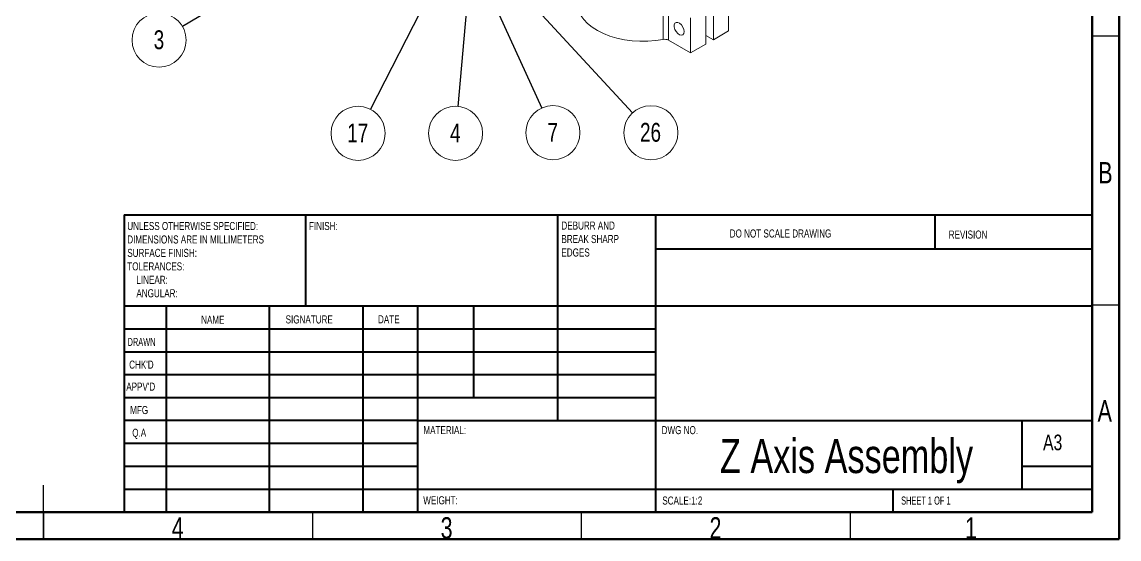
# Model space of a CAD drawing. Header units: millimetres. Extents: x 15 to 415, y 5 to 292.
# Drawn here: x 211 to 415, y 5 to 101.1 of the extents above; entities that cross this region are included whole.
import ezdxf

# ---------------------------------------------------------------- set-up
doc = ezdxf.new("R2010")
doc.units = ezdxf.units.MM
doc.styles.add('SLDTEXTSTYLE0', font='TXT', dxfattribs={"width": 0.686449})
doc.styles.add('SLDTEXTSTYLE1', font='TXT', dxfattribs={"width": 0.75})
doc.styles.add('SLDTEXTSTYLE2', font='TXT', dxfattribs={"width": 0.6875})
doc.dimstyles.new('SLDDIMSTYLE0', dxfattribs={"dimtxt": 0.18, "dimasz": 1.016, "dimexe": 0, "dimexo": 0.0625, "dimgap": 0, "dimtad": 0, "dimtih": 1, "dimtoh": 1, "dimdec": 0, "dimrnd": 1e-09, "dimzin": 0, "dimdsep": 46, "dimtxsty": 'Standard', "dimblk1": 'DOT', "dimblk2": 'DOT', "dimsah": 1, "dimcen": 0.09, "dimadec": 0, "dimazin": 0, "dimtfac": 1.016, "dimtdec": 0, "dimtofl": 0, "dimtmove": 0, "dimatfit": 3, "dimldrblk": 'DOT', "dimfxl": 1, "dimfrac": 2, "dimtolj": 1, "dimtzin": 0, "dimarcsym": 0})
doc.dimstyles.new('SLDDIMSTYLE1', dxfattribs={"dimtxt": 0.18, "dimasz": 3.302, "dimexe": 0, "dimexo": 0.0625, "dimgap": 0, "dimtad": 0, "dimtih": 1, "dimtoh": 1, "dimdec": 0, "dimrnd": 1e-09, "dimzin": 0, "dimdsep": 46, "dimtxsty": 'Standard', "dimsah": 1, "dimcen": 0.09, "dimadec": 0, "dimazin": 0, "dimtfac": 3.302, "dimtdec": 0, "dimtofl": 0, "dimtmove": 0, "dimatfit": 3, "dimfxl": 1, "dimfrac": 2, "dimtolj": 1, "dimtzin": 0, "dimarcsym": 0})

# ---------------------------------------------------------------- blocks, each defined once
blk = doc.blocks.new('SW_NOTE_0')
at = {"color": 0, "linetype": 'Continuous', "lineweight": 0, "char_height": 1.5, "attachment_point": 1, "style": 'SLDTEXTSTYLE1'}
for s, insert in [('UNLESS OTHERWISE SPECIFIED:', (0, 1.93)), ('DIMENSIONS ARE IN MILLIMETERS', (0, -0.57)), ('SURFACE FINISH:', (0, -3.07)), ('TOLERANCES:', (0, -5.57)), ('LINEAR:', (1.69, -8.07)), ('ANGULAR:', (1.69, -10.57))]:
    blk.add_mtext(s, dxfattribs=dict(at, insert=insert))
blk = doc.blocks.new('SW_NOTE_1')
at = {"color": 0, "linetype": 'Continuous', "lineweight": 0, "char_height": 1.5, "attachment_point": 1, "style": 'SLDTEXTSTYLE1'}
for s, insert in [('DEBURR AND', (0, 1.93)), ('BREAK SHARP', (0, -0.57)), ('EDGES', (0, -3.07))]:
    blk.add_mtext(s, dxfattribs=dict(at, insert=insert))
blk = doc.blocks.new('SW_NOTE_12')
at = {"color": 0, "linetype": 'Continuous', "lineweight": 0}
blk.add_circle((2.09, -4.57), 5.03, dxfattribs=at)
at = {"color": 0, "linetype": 'Continuous', "lineweight": 0, "insert": (2.06, -2.75), "char_height": 3.5, "attachment_point": 2, "style": 'SLDTEXTSTYLE1'}
blk.add_mtext('7', dxfattribs=at)
blk = doc.blocks.new('_DOT')
at = {"color": 0, "linetype": 'ByBlock', "lineweight": -2}
blk.add_line((-0.5, 0), (-1, 0), dxfattribs=at)
at = {"color": 0, "linetype": 'ByBlock', "const_width": 0.5}
blk.add_lwpolyline([(-0.25, 0, 1), (0.25, 0, 1)], format="xyb", close=True, dxfattribs=at)
blk = doc.blocks.new('SW_NOTE_13')
at = {"color": 0, "linetype": 'Continuous', "lineweight": 0}
blk.add_circle((-0.44, -5.01), 5.03, dxfattribs=at)
at = {"color": 0, "linetype": 'Continuous', "lineweight": 0, "insert": (-0.48, -3.19), "char_height": 3.5, "attachment_point": 2, "style": 'SLDTEXTSTYLE1'}
blk.add_mtext('4', dxfattribs=at)
blk = doc.blocks.new('SW_NOTE_22')
at = {"color": 0, "linetype": 'Continuous', "lineweight": 0}
blk.add_circle((-4.33, -2.56), 5.03, dxfattribs=at)
at = {"color": 0, "linetype": 'Continuous', "lineweight": 0, "insert": (-4.36, -0.74), "char_height": 3.5, "attachment_point": 2, "style": 'SLDTEXTSTYLE1'}
blk.add_mtext('3', dxfattribs=at)
blk = doc.blocks.new('SW_NOTE_25')
at = {"color": 0, "linetype": 'Continuous', "lineweight": 0}
blk.add_circle((-2.28, -4.48), 5.03, dxfattribs=at)
at = {"color": 0, "linetype": 'Continuous', "lineweight": 0, "insert": (-2.35, -2.66), "char_height": 3.5, "attachment_point": 2, "style": 'SLDTEXTSTYLE1'}
blk.add_mtext('17', dxfattribs=at)
blk = doc.blocks.new('SW_NOTE_30')
at = {"color": 0, "linetype": 'Continuous', "lineweight": 0}
blk.add_circle((3.41, -3.7), 5.03, dxfattribs=at)
at = {"color": 0, "linetype": 'Continuous', "lineweight": 0, "insert": (3.34, -1.87), "char_height": 3.5, "attachment_point": 2, "style": 'SLDTEXTSTYLE1'}
blk.add_mtext('26', dxfattribs=at)

msp = doc.modelspace()

# ---------------------------------------------------------------- linework, layer by layer
at = {"color": 7, "linetype": 'Continuous', "lineweight": 60}
for p, q in [((415, 292), (415, 5)), ((410, 287), (410, 10)), ((410, 10), (20, 10)), ((415, 5), (15, 5))]:
    msp.add_line(p, q, dxfattribs=at)
at = {"color": 7, "linetype": 'Continuous', "lineweight": 15}
for p, q in [((330.21, 97.84), (330.21, 104.37)), ((331.22, 104.23), (331.22, 97.7)), ((339.56, 104.31), (339.56, 97.78)), ((342.39, 105.94), (342.39, 99.41)), ((338.15, 103.5), (338.15, 96.96)), ((335.32, 101.86), (335.32, 95.33)), ((338.15, 98.6), (339.56, 97.78)), ((339.56, 97.78), (342.39, 99.41)), ((335.32, 95.33), (331.22, 97.7)), ((335.32, 95.33), (338.15, 96.96))]:
    msp.add_line(p, q, dxfattribs=at)
at = {"color": 7, "linetype": 'Continuous', "lineweight": 30}
for p, q in [((410, 98.5), (415, 98.5)), ((410, 48.5), (415, 48.5)), ((215, 5), (215, 15)), ((215, 10), (215, 5)), ((265, 10), (265, 5)), ((315, 10), (315, 5)), ((365, 10), (365, 5))]:
    msp.add_line(p, q, dxfattribs=at)
at = {"color": 7, "linetype": 'Continuous', "lineweight": 40}
for p, q in [((230, 65.25), (410, 65.25)), ((230, 65.25), (230, 10)), ((263.8, 48.25), (263.8, 65.25)), ((310.6, 65.25), (310.6, 27)), ((328.8, 65.25), (328.8, 10)), ((380.8, 58.88), (380.8, 65.25)), ((410, 58.88), (328.8, 58.88)), ((410, 48.25), (230, 48.25)), ((237.8, 48.25), (237.8, 10)), ((256.99, 48.25), (256.99, 10)), ((274.4, 48.25), (274.4, 10)), ((284.6, 10), (284.6, 48.25)), ((295, 31.25), (295, 48.25)), ((328.8, 44), (230, 44)), ((328.8, 39.75), (230, 39.75)), ((328.8, 35.5), (230, 35.5)), ((328.8, 31.25), (230, 31.25)), ((284.6, 27), (230, 27)), ((284.6, 27), (410, 27)), ((397, 14.25), (397, 27)), ((284.6, 22.75), (230, 22.75)), ((284.6, 18.5), (230, 18.5)), ((410, 18.5), (397, 18.5)), ((230, 14.25), (410, 14.25)), ((373, 10), (373, 14.25))]:
    msp.add_line(p, q, dxfattribs=at)
at = {"color": 7, "linetype": 'Continuous', "lineweight": 15, "flags": 128}
for points in [[(330.21, 97.84), (328.79, 97.63), (327.35, 97.52), (325.89, 97.51), (324.44, 97.6), (323.01, 97.79), (321.64, 98.08), (320.34, 98.46), (319.13, 98.93), (318.02, 99.48), (317.04, 100.1), (316.19, 100.79), (315.49, 101.53), (314.95, 102.31), (314.57, 103.12)], [(334.12, 99.29), (334.06, 99.71), (333.88, 100.14), (333.61, 100.54), (333.29, 100.83), (332.95, 100.99), (332.65, 100.99), (332.42, 100.83), (332.3, 100.54), (332.3, 100.15), (332.42, 99.71), (332.65, 99.29), (332.95, 98.95), (333.29, 98.72), (333.61, 98.63), (333.88, 98.71), (334.06, 98.94), (334.12, 99.29)]]:
    msp.add_lwpolyline(points, dxfattribs=at)
at = {"color": 7, "linetype": 'Continuous', "lineweight": 15}
msp.add_arc((330.51, 96.32), 1.55, 62.7421, 101.3926, dxfattribs=at)

# ---------------------------------------------------------------- block references
at = {"color": 7, "linetype": 'Continuous', "lineweight": 0}
for name, p in [('SW_NOTE_22', (240.83, 100.27)), ('SW_NOTE_25', (275.79, 84.87)), ('SW_NOTE_13', (292.06, 85.4)), ('SW_NOTE_12', (307.64, 85.08)), ('SW_NOTE_30', (324.54, 84.2)), ('SW_NOTE_0', (230.59, 61.99)), ('SW_NOTE_1', (311.31, 62.07))]:
    msp.add_blockref(name, p, dxfattribs=at)

# ---------------------------------------------------------------- texts
for s, insert, char_height, attachment_point, style in [('B', (412.47, 75.06), 3.97, 2, 'SLDTEXTSTYLE1'), ('FINISH:', (264.37, 63.92), 1.5, 1, 'SLDTEXTSTYLE1'), ('DO NOT SCALE DRAWING', (342.61, 62.53), 1.5, 1, 'SLDTEXTSTYLE1'), ('REVISION', (383.33, 62.33), 1.5, 1, 'SLDTEXTSTYLE1'), ('NAME', (244.32, 46.5), 1.5, 1, 'SLDTEXTSTYLE1'), ('SIGNATURE', (260.03, 46.56), 1.5, 1, 'SLDTEXTSTYLE1'), ('DATE', (277.21, 46.58), 1.5, 1, 'SLDTEXTSTYLE1'), ('DRAWN', (230.64, 42.38), 1.5, 1, 'SLDTEXTSTYLE0'), ("CHK'D", (230.94, 38.16), 1.5, 1, 'SLDTEXTSTYLE1'), ("APPV'D", (230.4, 34.07), 1.5, 1, 'SLDTEXTSTYLE1'), ('A', (412.34, 30.81), 3.97, 2, 'SLDTEXTSTYLE1'), ('MFG', (231.12, 29.72), 1.5, 1, 'SLDTEXTSTYLE1'), ('Q.A', (231.51, 25.5), 1.5, 1, 'SLDTEXTSTYLE1'), ('MATERIAL:', (285.65, 25.99), 1.5, 1, 'SLDTEXTSTYLE1'), ('DWG NO.', (329.95, 25.99), 1.5, 1, 'SLDTEXTSTYLE1'), ('Z Axis Assembly', (364.32, 23.61), 6.35, 2, 'SLDTEXTSTYLE1'), ('A3', (400.87, 24.41), 2.91, 1, 'SLDTEXTSTYLE1'), ('WEIGHT:', (285.62, 12.95), 1.499, 1, 'SLDTEXTSTYLE1'), ('SCALE:1:2', (330.07, 12.9), 1.5, 1, 'SLDTEXTSTYLE1'), ('SHEET 1 OF 1', (374.48, 12.9), 1.5, 1, 'SLDTEXTSTYLE2'), ('4', (239.96, 9.06), 3.97, 2, 'SLDTEXTSTYLE1'), ('3', (289.96, 9.06), 3.97, 2, 'SLDTEXTSTYLE1'), ('2', (339.96, 9.06), 3.97, 2, 'SLDTEXTSTYLE1'), ('1', (387.46, 9.06), 3.97, 2, 'SLDTEXTSTYLE1')]:
    msp.add_mtext(s, dxfattribs=dict(at, insert=insert, char_height=char_height, attachment_point=attachment_point, style=style))

# ---------------------------------------------------------------- leaders
for points, dimstyle in [([(294.06, 131.78), (240.83, 100.27)], 'SLDDIMSTYLE0'), ([(298.7, 112.17), (324.54, 84.2)], 'SLDDIMSTYLE1'), ([(294.05, 108.06), (292.06, 85.4)], 'SLDDIMSTYLE0'), ([(287.21, 107.28), (275.79, 84.87)], 'SLDDIMSTYLE0'), ([(298.72, 104.58), (307.64, 85.08)], 'SLDDIMSTYLE0')]:
    msp.add_leader(points, dimstyle=dimstyle, dxfattribs=at)

doc.saveas('drawing.dxf')
